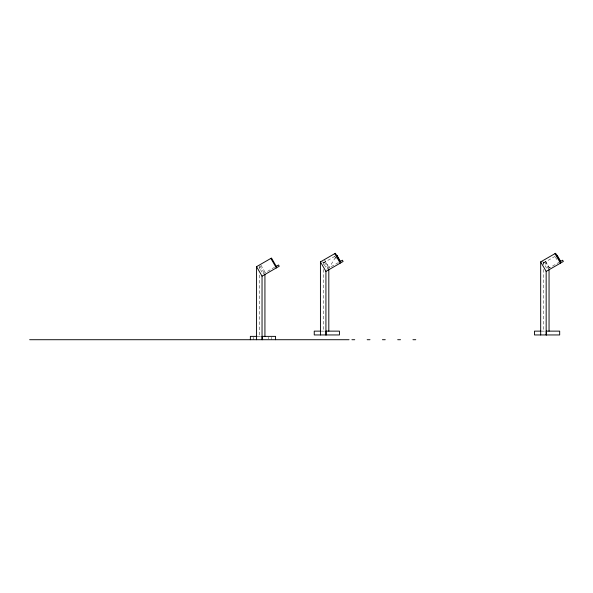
<?xml version="1.0" encoding="UTF-8"?>
<svg xmlns="http://www.w3.org/2000/svg" width="593" height="593" viewBox="0 0 593 593"><rect width="100%" height="100%" fill="white"/><g stroke="black" fill="none" stroke-linecap="round" stroke-linejoin="round"><path stroke-width="0.44" stroke-dasharray="2.96 2.22" d="M335.438 257.451L328.959 267.992L325.387 261.795M274.626 267.243L263.018 273.944L259.119 267.191M323.318 262.988L336.824 255.19M338.336 262.573L326.899 269.178L322.562 261.676M543.559 262.988L555.537 256.072M559.584 261.995L547.139 269.178L542.365 260.927M321.443 331.131L325.046 331.131M541.683 331.131L544.381 331.131M257.57 336.379L261.276 336.379M555.448 257.154L556.79 259.482M545.508 261.113L549.407 267.873M545.627 261.795L549.2 267.992M544.478 261.817L548.132 268.147M334.763 256.384L336.55 259.482M324.401 259.615L329.167 267.873M324.238 261.817L327.899 268.147M260.957 265.13L265.293 272.639M259.904 265.79L264.93 274.492M543.566 262.076L543.566 264.834M543.566 269.437L543.566 331.131M323.326 262.076L323.326 264.834M323.326 269.437L323.326 331.131M271.364 337.209L271.364 339.715M268.459 337.209L268.459 338.877M259.452 265.916L259.452 269.578M259.452 275.063L259.452 336.379M253.204 337.209L253.204 339.715"/><path stroke-width="0.89" d="M256.561 339.715L256.561 266.665L271.483 258.051L276.249 266.309M276.182 266.346L278.517 264.997L279.236 266.235L262.039 276.16L262.047 339.715M320.442 334.949L320.435 261.898L335.356 253.285L340.123 261.543M340.063 261.58L342.398 260.231L343.11 261.469L325.92 271.394L325.928 334.949M540.683 334.949L540.675 261.898L555.597 253.285L560.363 261.543M560.303 261.58L562.638 260.231L563.35 261.469L546.16 271.394L546.168 334.949M320.798 331.131L314.246 331.131L314.246 334.949L339.441 334.949L339.441 331.131L325.928 331.131M541.038 331.131L534.486 331.131L534.486 334.949L559.681 334.949L559.681 331.131L546.168 331.131M257.103 336.379L250.365 336.379L250.365 339.715M262.047 336.379L275.567 336.379L275.567 339.715M29.65 339.715L349.047 339.715M351.916 339.715L354.747 339.715M367.171 339.715L370.002 339.715M382.426 339.715L385.257 339.715M397.681 339.715L400.512 339.715M412.936 339.715L415.767 339.715M557.064 255.19L560.644 261.387M554.981 253.641L560.459 263.136M540.675 261.898L546.16 271.394M340.404 261.387L336.824 255.19L337.328 257.651M334.741 253.641L340.219 263.136M320.435 261.898L325.92 271.394M270.86 258.407L276.345 267.903M256.561 266.665L262.039 276.16M549.051 269.726L549.051 331.131M546.323 331.131L546.323 334.949M328.811 269.726L328.811 331.131M326.083 331.131L326.083 334.949M264.93 274.492L264.93 336.379M262.202 336.379L262.202 339.715"/></g></svg>
